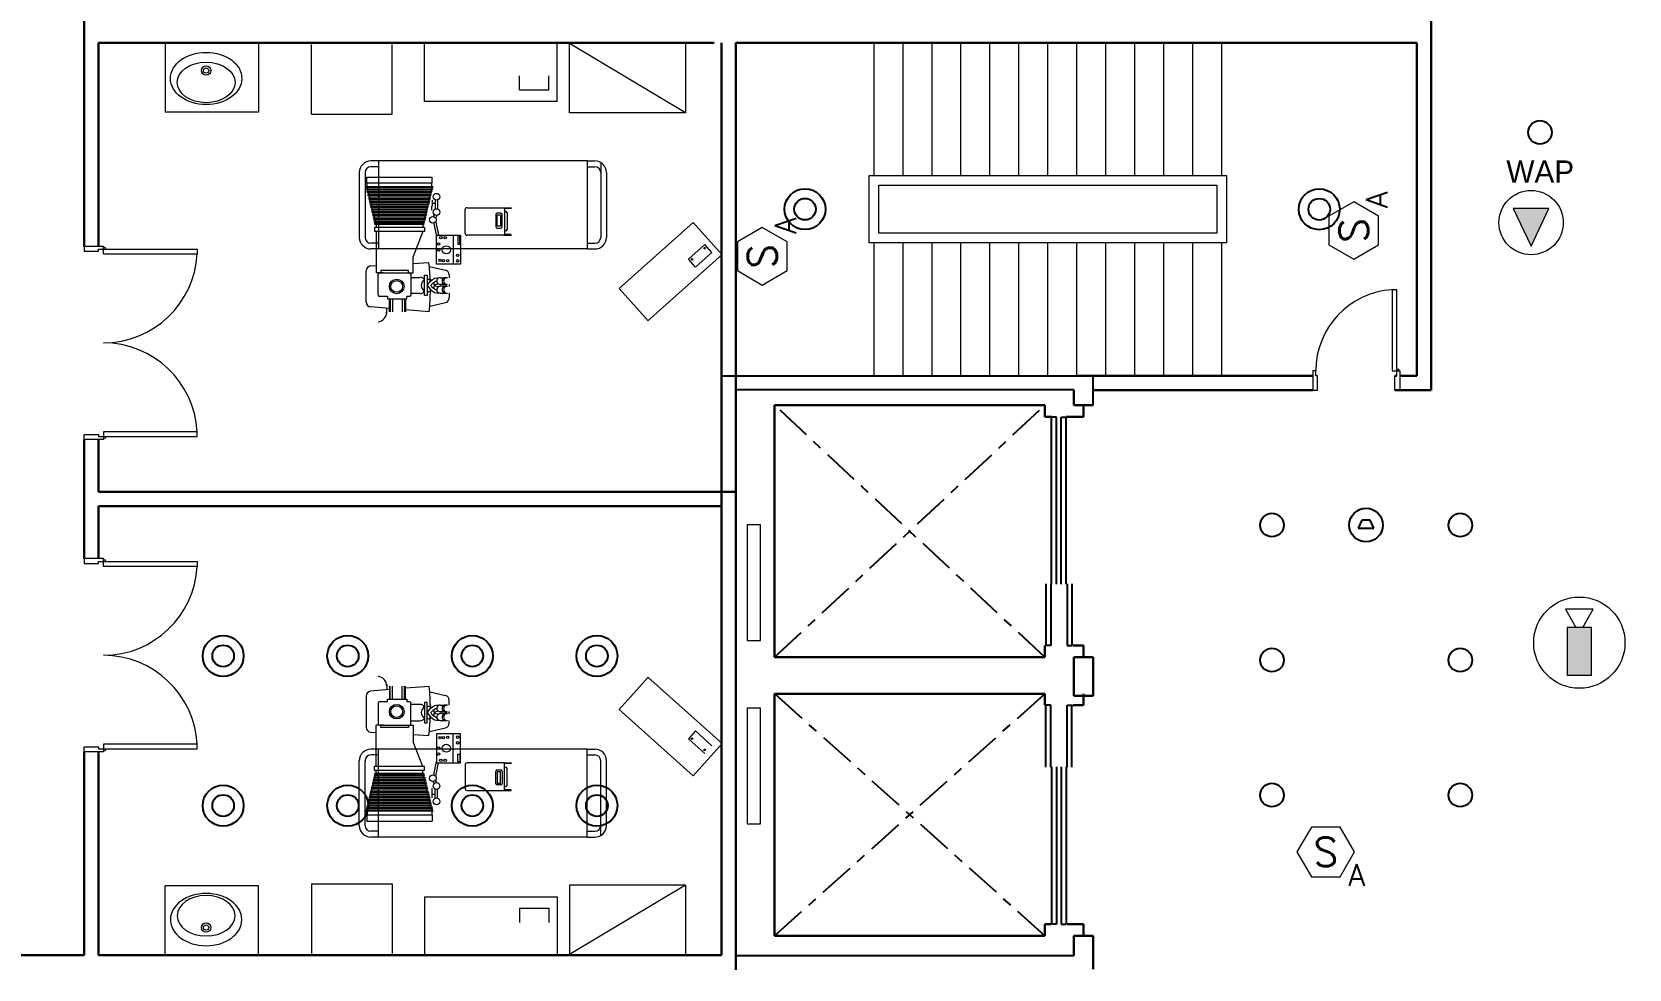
# Model space of a CAD drawing. Extents: x -15 to 31698, y 0 to 29135.
# Drawn here: x 29.38 to 45.92, y 348.53 to 358.24 of the extents above; entities that cross this region are included whole.
import ezdxf
from ezdxf.enums import TextEntityAlignment as Align

# ---------------------------------------------------------------- set-up
doc = ezdxf.new("R2010")
doc.units = 0
doc.header["$LTSCALE"] = 0.15
doc.linetypes.add('CENTERX2', pattern=[4, 2.5, -0.5, 0.5, -0.5])
doc.layers.get('0').update_dxf_attribs({"color": 252})
for name, color, linetype in [('0 ARCH', 252, 'Continuous'), ('0 fire alarm', 252, 'Continuous'), ('0 lum', 252, 'Continuous'), ('0 sockets', 252, 'Continuous'), ('CCTV', 4, 'Continuous'), ('d1', 252, 'Continuous'), ('grocol', 252, 'Continuous'), ('WINDOW', 252, 'Continuous')]:
    doc.layers.add(name, color=color, linetype=linetype)
for name, color, linetype, lineweight in [('DOOR', 252, 'Continuous', 20), ('E-LT-CKT-NM', 7, 'Continuous', 30), ('elev', 252, 'Continuous', 9), ('FURNITURE-1', 252, 'Continuous', 9), ('sofa', 252, 'Continuous', 9), ('T-CCTV', 7, 'Continuous', 0), ('T-FIRE-B', 4, 'Continuous', 0), ('T-STRUCTURED', 7, 'Continuous', 0), ('T-TEXT', 2, 'Continuous', 0), ('wall', 252, 'Continuous', 30)]:
    doc.layers.add(name, color=color, linetype=linetype, lineweight=lineweight)
doc.styles.add('ROMANS', font='ROMANS.shx', dxfattribs={"width": 0.8})
doc.styles.add('SDC-TEXT-ARB', font='sdc-arb.shx')

# ---------------------------------------------------------------- blocks, each defined once
blk = doc.blocks.new('2')
at = {"color": 3}
blk.add_circle((0, 0, 3.4), 0.122, dxfattribs=at)
blk = doc.blocks.new('5')
at = {"color": 3}
for radius in [0.212, 0.112]:
    blk.add_circle((0, 0, 4), radius, dxfattribs=at)
blk = doc.blocks.new('ELLIPSE')
blk.add_circle((0.5, 0.5), 0.5)
blk = doc.blocks.new('ARCH')
at = {"layer": 'd1', "linetype": 'CENTERX2'}
for p, q in [((39.874, 351.762), (37.075, 354.372)), ((37.075, 351.762), (39.874, 354.372)), ((37.075, 348.877), (39.874, 351.384)), ((39.874, 348.877), (37.075, 351.384))]:
    blk.add_line(p, q, dxfattribs=at)
at = {"layer": 'd1', "ltscale": 0.5}
for p, q in [((39.944, 352.52), (39.944, 354.248)), ((39.994, 354.248), (39.944, 354.248)), ((39.994, 352.52), (39.994, 354.248)), ((40.044, 352.52), (40.044, 354.248)), ((40.044, 354.248), (40.094, 354.248)), ((40.094, 352.52), (40.094, 354.248)), ((39.884, 352.522), (39.884, 351.882)), ((39.934, 352.522), (39.934, 351.882)), ((40.104, 352.522), (40.104, 351.882)), ((40.154, 352.522), (40.154, 351.882)), ((39.934, 351.882), (39.884, 351.882)), ((40.104, 351.882), (40.154, 351.882)), ((39.884, 350.624), (39.884, 351.264)), ((39.934, 351.264), (39.884, 351.264)), ((39.934, 350.624), (39.934, 351.264)), ((40.104, 350.624), (40.104, 351.264)), ((40.104, 351.264), (40.154, 351.264)), ((40.154, 350.624), (40.154, 351.264)), ((39.944, 350.626), (39.944, 348.997)), ((39.994, 350.626), (39.994, 348.997)), ((40.044, 350.626), (40.044, 348.997)), ((40.094, 350.626), (40.094, 348.997)), ((39.994, 348.997), (39.944, 348.997)), ((40.044, 348.997), (40.094, 348.997))]:
    blk.add_line(p, q, dxfattribs=at)
at = {"layer": 'DOOR'}
for points in [[(30.125, 355.987), (30.125, 356.017), (29.925, 356.017), (29.925, 355.967), (30.075, 355.967), (30.075, 355.987)], [(30.125, 355.987), (31.095, 355.987), (31.095, 355.937), (30.125, 355.937)], [(43.518, 354.727), (43.518, 355.567), (43.469, 355.567), (43.469, 354.727)], [(42.678, 354.727), (42.648, 354.727), (42.648, 354.527), (42.698, 354.527), (42.698, 354.677), (42.678, 354.677)], [(43.518, 354.727), (43.548, 354.727), (43.548, 354.527), (43.498, 354.527), (43.498, 354.677), (43.518, 354.677)], [(30.125, 354.047), (31.095, 354.047), (31.095, 354.097), (30.125, 354.097)], [(30.125, 354.047), (30.125, 354.017), (29.925, 354.017), (29.925, 354.067), (30.075, 354.067), (30.075, 354.047)], [(30.125, 352.753), (30.125, 352.783), (29.925, 352.783), (29.925, 352.733), (30.075, 352.733), (30.075, 352.753)], [(30.125, 352.753), (31.095, 352.753), (31.095, 352.703), (30.125, 352.703)], [(30.125, 350.813), (30.125, 350.783), (29.925, 350.783), (29.925, 350.833), (30.075, 350.833), (30.075, 350.813)], [(30.125, 350.813), (31.095, 350.813), (31.095, 350.863), (30.125, 350.863)]]:
    blk.add_lwpolyline(points, close=True, dxfattribs=at)
for centre in [(30.135, 355.997), (43.528, 354.737), (30.135, 354.037), (30.135, 352.763), (30.135, 350.803)]:
    blk.add_circle(centre, 0.01, dxfattribs=at)
for centre, radius, start, end in [((30.125, 355.989), 0.971, 270, 357.0492), ((43.523, 354.724), 0.845, 93.6111, 179.7782), ((30.125, 354.047), 0.971, 2.9508, 90), ((30.125, 352.753), 0.971, 270, 357.0492), ((30.125, 350.811), 0.971, 2.9508, 90)]:
    blk.add_arc(centre, radius, start, end, dxfattribs=at)
at = {"layer": 'elev'}
for p, q in [((38.105, 356.752), (38.105, 358.127)), ((38.105, 356.752), (38.105, 358.127)), ((38.405, 356.752), (38.405, 358.127)), ((38.705, 356.752), (38.705, 358.127)), ((39.005, 356.752), (39.005, 358.127)), ((39.305, 356.752), (39.305, 358.127)), ((39.605, 356.752), (39.605, 358.127)), ((39.905, 356.752), (39.905, 358.127)), ((40.205, 356.752), (40.205, 358.127)), ((40.505, 356.752), (40.505, 358.127)), ((40.805, 356.752), (40.805, 358.127)), ((41.105, 356.752), (41.105, 358.127)), ((41.405, 356.752), (41.405, 358.127)), ((41.705, 356.752), (41.705, 358.127)), ((38.055, 356.752), (41.755, 356.752)), ((38.055, 356.052), (38.055, 356.752)), ((41.755, 356.752), (41.755, 356.052)), ((38.155, 356.652), (41.655, 356.652)), ((38.155, 356.152), (38.155, 356.652)), ((41.655, 356.652), (41.655, 356.152)), ((41.655, 356.152), (38.155, 356.152)), ((41.755, 356.052), (38.055, 356.052)), ((38.105, 354.677), (38.105, 356.052)), ((38.105, 354.677), (38.105, 356.052)), ((38.405, 354.677), (38.405, 356.052)), ((38.705, 354.677), (38.705, 356.052)), ((39.005, 354.677), (39.005, 356.052)), ((39.305, 354.677), (39.305, 356.052)), ((39.605, 354.677), (39.605, 356.052)), ((39.905, 354.677), (39.905, 356.052)), ((40.205, 354.677), (40.205, 356.052)), ((40.505, 354.677), (40.505, 356.052)), ((40.805, 354.677), (40.805, 356.052)), ((41.105, 354.677), (41.105, 356.052)), ((41.405, 354.677), (41.405, 356.052)), ((41.705, 354.677), (41.705, 356.052)), ((36.792, 353.133), (36.792, 351.936)), ((36.928, 353.133), (36.792, 353.133)), ((36.928, 351.936), (36.928, 353.133)), ((36.792, 351.936), (36.928, 351.936)), ((36.792, 351.233), (36.792, 350.036)), ((36.928, 351.233), (36.792, 351.233)), ((36.928, 350.036), (36.928, 351.233)), ((36.792, 350.036), (36.928, 350.036))]:
    blk.add_line(p, q, dxfattribs=at)
at = {"layer": 'FURNITURE-1', "ltscale": 0.5}
for p, q in [((30.764, 358.125), (30.764, 357.405)), ((31.731, 358.125), (31.731, 357.405)), ((32.28, 357.386), (32.28, 358.106)), ((33.116, 357.386), (33.116, 358.106)), ((33.45, 357.518), (33.45, 358.118)), ((34.822, 357.518), (34.822, 358.118)), ((36.151, 357.398), (34.951, 358.118)), ((34.951, 357.398), (34.951, 358.118)), ((36.151, 358.125), (36.151, 357.398)), ((34.433, 357.637), (34.433, 357.784)), ((34.738, 357.637), (34.738, 357.784)), ((34.433, 357.637), (34.738, 357.637)), ((31.731, 357.405), (30.764, 357.405)), ((32.28, 357.386), (33.116, 357.386)), ((33.45, 357.52), (34.822, 357.52)), ((36.151, 357.398), (34.951, 357.398)), ((35.135, 356.901), (32.975, 356.901)), ((35.135, 356.901), (32.975, 356.901)), ((35.135, 356.901), (35.135, 355.99)), ((35.135, 356.901), (35.215, 356.901)), ((35.135, 356.841), (35.215, 356.841)), ((35.275, 356.885), (35.275, 356.11)), ((35.335, 356.781), (35.335, 356.11)), ((35.465, 355.579), (36.232, 356.265)), ((36.532, 355.93), (36.232, 356.265)), ((35.135, 355.99), (32.975, 355.99)), ((35.135, 355.99), (32.975, 355.99)), ((35.135, 356.05), (35.215, 356.05)), ((35.135, 355.99), (35.215, 355.99)), ((35.764, 355.245), (36.531, 355.931)), ((36.353, 356.036), (36.183, 355.884)), ((36.256, 355.802), (36.426, 355.955)), ((36.426, 355.955), (36.353, 356.036)), ((36.256, 355.802), (36.183, 355.884)), ((35.765, 355.244), (35.465, 355.579)), ((35.765, 351.556), (35.465, 351.221)), ((35.764, 351.555), (36.531, 350.869)), ((35.465, 351.221), (36.232, 350.535)), ((36.256, 350.998), (36.183, 350.916)), ((36.256, 350.998), (36.426, 350.845)), ((35.135, 350.81), (32.975, 350.81)), ((35.135, 350.81), (32.975, 350.81)), ((35.135, 349.899), (35.135, 350.81)), ((35.135, 350.81), (35.215, 350.81)), ((36.353, 350.764), (36.183, 350.916)), ((36.532, 350.87), (36.232, 350.535)), ((35.135, 350.75), (35.215, 350.75)), ((35.275, 349.915), (35.275, 350.69)), ((35.335, 350.019), (35.335, 350.69)), ((35.135, 349.959), (35.215, 349.959)), ((35.135, 349.899), (32.975, 349.899)), ((35.135, 349.899), (32.975, 349.899)), ((35.135, 349.899), (35.215, 349.899)), ((31.731, 349.395), (30.764, 349.395)), ((30.764, 348.675), (30.764, 349.395)), ((31.731, 348.675), (31.731, 349.395)), ((32.28, 349.414), (32.28, 348.694)), ((32.28, 349.414), (33.116, 349.414)), ((33.116, 349.414), (33.116, 348.694)), ((33.45, 349.282), (33.45, 348.682)), ((34.822, 349.282), (34.822, 348.682)), ((36.151, 349.402), (34.951, 348.682)), ((36.151, 349.402), (34.951, 349.402)), ((34.951, 349.402), (34.951, 348.682)), ((36.151, 349.402), (36.151, 348.682)), ((33.45, 349.28), (34.822, 349.28)), ((34.433, 349.163), (34.433, 349.016)), ((34.433, 349.163), (34.738, 349.163)), ((34.738, 349.163), (34.738, 349.016))]:
    blk.add_line(p, q, dxfattribs=at)
for centre in [(36.351, 355.998), (36.22, 355.881), (36.22, 350.919), (36.351, 350.802)]:
    blk.add_circle(centre, 0.00846, dxfattribs=at)
for centre, radius, start, end in [((35.215, 356.781), 0.12, 0, 90), ((35.215, 356.781), 0.06, 0, 90), ((35.215, 356.11), 0.12, 270, 0), ((35.215, 356.11), 0.06, 270, 0), ((35.215, 350.69), 0.12, 0, 90), ((35.215, 350.69), 0.06, 0, 90), ((35.215, 350.019), 0.06, 270, 0), ((35.215, 350.019), 0.12, 270, 0)]:
    blk.add_arc(centre, radius, start, end, dxfattribs=at)
at = {"layer": 'grocol', "ltscale": 0.5}
for p, q in [((40.374, 354.673), (36.53, 354.673)), ((40.374, 354.532), (40.374, 354.673)), ((40.174, 354.532), (36.675, 354.532)), ((36.675, 348.673), (40.174, 348.673)), ((40.374, 348.532), (40.374, 348.673)), ((40.374, 348.673), (40.374, 348.532))]:
    blk.add_line(p, q, dxfattribs=at)
at = {"layer": 'sofa'}
for p, q in [((32.975, 356.901), (32.895, 356.901)), ((32.975, 356.901), (32.895, 356.901)), ((32.975, 356.901), (32.975, 355.99)), ((32.975, 356.901), (32.975, 355.99)), ((32.775, 356.781), (32.775, 356.11)), ((32.775, 356.781), (32.775, 356.11)), ((32.835, 356.781), (32.835, 356.11)), ((32.835, 356.781), (32.835, 356.11)), ((32.852, 356.673), (32.852, 356.735)), ((32.852, 356.673), (32.852, 356.735)), ((32.852, 356.735), (33.529, 356.735)), ((32.852, 356.735), (33.529, 356.735)), ((32.975, 356.841), (32.895, 356.841)), ((32.975, 356.841), (32.895, 356.841)), ((33.529, 356.673), (33.529, 356.735)), ((33.529, 356.673), (33.529, 356.735)), ((33.541, 356.634), (32.84, 356.634)), ((33.541, 356.634), (32.84, 356.634)), ((33.538, 356.622), (32.842, 356.622)), ((33.538, 356.622), (32.842, 356.622)), ((33.535, 356.606), (32.846, 356.606)), ((33.535, 356.606), (32.846, 356.606)), ((33.531, 356.59), (32.85, 356.59)), ((33.531, 356.59), (32.85, 356.59)), ((33.529, 356.673), (32.852, 356.673)), ((33.529, 356.673), (32.852, 356.673)), ((33.527, 356.574), (32.854, 356.574)), ((33.527, 356.574), (32.854, 356.574)), ((32.855, 356.634), (32.855, 356.673)), ((32.855, 356.634), (32.855, 356.673)), ((32.855, 356.634), (32.947, 356.248)), ((32.855, 356.634), (32.947, 356.248)), ((33.523, 356.558), (32.858, 356.558)), ((33.523, 356.558), (32.858, 356.558)), ((33.526, 356.634), (33.434, 356.248)), ((33.526, 356.634), (33.434, 356.248)), ((33.526, 356.634), (33.526, 356.673)), ((33.519, 356.542), (32.861, 356.542)), ((33.519, 356.542), (32.861, 356.542)), ((33.516, 356.526), (32.865, 356.526)), ((33.516, 356.526), (32.865, 356.526)), ((33.512, 356.51), (32.869, 356.51)), ((33.512, 356.51), (32.869, 356.51)), ((33.508, 356.495), (32.873, 356.495)), ((33.508, 356.495), (32.873, 356.495)), ((33.504, 356.479), (32.877, 356.479)), ((33.504, 356.479), (32.877, 356.479)), ((33.5, 356.463), (32.88, 356.463)), ((33.5, 356.463), (32.88, 356.463)), ((33.497, 356.447), (32.884, 356.447)), ((33.497, 356.447), (32.884, 356.447)), ((33.493, 356.431), (32.888, 356.431)), ((33.493, 356.431), (32.888, 356.431)), ((33.489, 356.415), (32.892, 356.415)), ((33.489, 356.415), (32.892, 356.415)), ((33.485, 356.399), (32.896, 356.399)), ((33.485, 356.399), (32.896, 356.399)), ((33.526, 356.393), (33.526, 356.432)), ((33.526, 356.393), (33.526, 356.432)), ((33.529, 356.494), (33.529, 356.432)), ((33.529, 356.494), (33.529, 356.432)), ((33.562, 356.46), (33.529, 356.46)), ((33.562, 356.46), (33.529, 356.46)), ((33.562, 356.496), (33.562, 356.407)), ((33.562, 356.496), (33.562, 356.407)), ((33.585, 356.496), (33.585, 356.407)), ((33.585, 356.496), (33.585, 356.407)), ((33.87, 356.153), (33.87, 356.397)), ((33.87, 356.153), (33.87, 356.397)), ((33.89, 356.417), (34.278, 356.417)), ((33.89, 356.417), (34.278, 356.417)), ((34.268, 356.417), (34.347, 356.417)), ((34.268, 356.417), (34.347, 356.417)), ((34.278, 356.417), (34.278, 356.14)), ((34.278, 356.417), (34.278, 356.14)), ((34.347, 356.41), (34.278, 356.41)), ((34.347, 356.41), (34.278, 356.41)), ((34.347, 356.417), (34.347, 356.41)), ((34.347, 356.417), (34.347, 356.41)), ((33.481, 356.383), (32.899, 356.383)), ((33.481, 356.383), (32.899, 356.383)), ((33.478, 356.367), (32.903, 356.367)), ((33.478, 356.367), (32.903, 356.367)), ((33.474, 356.351), (32.907, 356.351)), ((33.474, 356.351), (32.907, 356.351)), ((33.47, 356.335), (32.911, 356.335)), ((33.47, 356.335), (32.911, 356.335)), ((33.466, 356.319), (32.915, 356.319)), ((33.466, 356.319), (32.915, 356.319)), ((33.462, 356.303), (32.918, 356.303)), ((33.462, 356.303), (32.918, 356.303)), ((33.459, 356.287), (32.922, 356.287)), ((33.459, 356.287), (32.922, 356.287)), ((33.455, 356.271), (32.926, 356.271)), ((33.455, 356.271), (32.926, 356.271)), ((33.451, 356.256), (32.93, 356.256)), ((33.451, 356.256), (32.93, 356.256)), ((33.448, 356.244), (32.932, 356.244)), ((32.948, 356.244), (32.948, 356.212)), ((33.433, 356.244), (33.433, 356.212)), ((33.549, 356.348), (33.538, 356.324)), ((33.546, 356.255), (33.575, 356.119)), ((33.566, 356.269), (33.594, 356.133)), ((33.566, 356.269), (33.594, 356.133)), ((33.576, 356.337), (33.567, 356.317)), ((34.187, 356.346), (34.187, 356.221)), ((34.187, 356.346), (34.187, 356.221)), ((34.239, 356.361), (34.202, 356.361)), ((34.239, 356.361), (34.202, 356.361)), ((34.204, 356.343), (34.236, 356.343)), ((34.204, 356.225), (34.204, 356.343)), ((34.204, 356.343), (34.236, 356.343)), ((34.204, 356.225), (34.204, 356.343)), ((34.236, 356.343), (34.236, 356.225)), ((34.236, 356.343), (34.236, 356.225)), ((34.254, 356.221), (34.254, 356.346)), ((34.254, 356.221), (34.254, 356.346)), ((34.278, 356.378), (34.29, 356.378)), ((34.278, 356.378), (34.29, 356.378)), ((34.305, 356.363), (34.305, 356.192)), ((34.305, 356.363), (34.305, 356.192)), ((32.932, 356.212), (32.932, 356.171)), ((33.449, 356.212), (32.932, 356.212)), ((33.449, 356.171), (32.932, 356.171)), ((32.948, 356.171), (32.948, 355.741)), ((33.433, 356.171), (33.333, 355.913)), ((33.449, 356.212), (33.449, 356.171)), ((33.575, 355.832), (33.575, 356.133)), ((33.575, 356.133), (33.823, 356.133)), ((33.575, 356.133), (33.823, 356.133)), ((33.748, 356.133), (33.748, 355.832)), ((33.748, 356.133), (33.748, 355.832)), ((33.816, 356.123), (33.794, 356.123)), ((33.794, 356.123), (33.794, 356.041)), ((33.816, 356.123), (33.794, 356.123)), ((33.794, 356.123), (33.794, 356.041)), ((33.816, 356.041), (33.816, 356.123)), ((33.816, 356.041), (33.816, 356.123)), ((33.823, 356.133), (33.823, 355.832)), ((33.823, 356.133), (33.823, 355.832)), ((34.278, 356.132), (33.89, 356.132)), ((34.278, 356.132), (33.89, 356.132)), ((34.202, 356.206), (34.239, 356.206)), ((34.202, 356.206), (34.239, 356.206)), ((34.236, 356.225), (34.204, 356.225)), ((34.236, 356.225), (34.204, 356.225)), ((34.268, 356.132), (34.347, 356.132)), ((34.268, 356.132), (34.347, 356.132)), ((34.29, 356.177), (34.278, 356.177)), ((34.29, 356.177), (34.278, 356.177)), ((34.347, 356.14), (34.278, 356.14)), ((34.347, 356.14), (34.278, 356.14)), ((34.278, 356.132), (34.278, 356.132)), ((34.278, 356.132), (34.278, 356.132)), ((34.347, 356.132), (34.347, 356.14)), ((34.347, 356.132), (34.347, 356.14)), ((32.975, 356.05), (32.895, 356.05)), ((32.975, 355.99), (32.895, 355.99)), ((33.333, 355.741), (33.333, 355.913)), ((33.794, 356.041), (33.816, 356.041)), ((33.794, 356.041), (33.816, 356.041)), ((32.846, 355.44), (32.846, 355.764)), ((32.893, 355.814), (32.948, 355.817)), ((33.021, 355.741), (32.948, 355.741)), ((32.985, 355.741), (33.295, 355.741)), ((33.285, 355.766), (32.999, 355.766)), ((32.999, 355.766), (32.999, 355.741)), ((33.26, 355.741), (33.333, 355.741)), ((33.285, 355.741), (33.285, 355.766)), ((33.333, 355.839), (33.496, 355.848)), ((33.5, 355.808), (33.667, 355.77)), ((33.5, 355.808), (33.667, 355.77)), ((33.823, 355.832), (33.575, 355.832)), ((33.823, 355.832), (33.575, 355.832)), ((32.97, 355.514), (32.97, 355.726)), ((33.31, 355.726), (33.31, 355.514)), ((33.31, 355.696), (33.404, 355.696)), ((33.451, 355.717), (33.476, 355.717)), ((33.451, 355.508), (33.451, 355.717)), ((33.476, 355.717), (33.476, 355.508)), ((33.612, 355.692), (33.677, 355.692)), ((33.612, 355.692), (33.677, 355.692)), ((33.682, 355.622), (33.612, 355.622)), ((33.682, 355.622), (33.612, 355.622)), ((33.682, 355.604), (33.612, 355.604)), ((33.682, 355.604), (33.612, 355.604)), ((33.706, 355.721), (33.706, 355.692)), ((33.706, 355.721), (33.706, 355.692)), ((33.706, 355.623), (33.706, 355.601)), ((33.706, 355.623), (33.706, 355.601)), ((33.066, 355.499), (32.985, 355.499)), ((33.066, 355.499), (33.066, 355.473)), ((33.066, 355.473), (33.268, 355.473)), ((33.086, 355.339), (33.086, 355.473)), ((33.094, 355.473), (33.094, 355.339)), ((33.119, 355.473), (33.119, 355.339)), ((33.218, 355.473), (33.218, 355.339)), ((33.243, 355.473), (33.243, 355.339)), ((33.252, 355.473), (33.252, 355.339)), ((33.295, 355.499), (33.268, 355.499)), ((33.268, 355.473), (33.268, 355.499)), ((33.404, 355.527), (33.31, 355.527)), ((33.476, 355.508), (33.451, 355.508)), ((33.504, 355.397), (33.667, 355.434)), ((33.504, 355.397), (33.667, 355.434)), ((33.612, 355.533), (33.677, 355.533)), ((33.612, 355.533), (33.677, 355.533)), ((33.706, 355.535), (33.706, 355.483)), ((33.706, 355.535), (33.706, 355.483)), ((33.086, 355.374), (32.892, 355.39)), ((33.059, 355.321), (33.059, 355.376)), ((33.499, 355.34), (33.252, 355.36)), ((33.059, 351.479), (33.059, 351.424)), ((33.086, 351.461), (33.086, 351.327)), ((33.094, 351.327), (33.094, 351.461)), ((33.119, 351.327), (33.119, 351.461)), ((33.218, 351.327), (33.218, 351.461)), ((33.243, 351.327), (33.243, 351.461)), ((33.252, 351.327), (33.252, 351.461)), ((33.499, 351.46), (33.252, 351.44)), ((32.846, 351.36), (32.846, 351.036)), ((33.086, 351.426), (32.892, 351.41)), ((32.97, 351.286), (32.97, 351.074)), ((33.066, 351.301), (32.985, 351.301)), ((33.066, 351.301), (33.066, 351.327)), ((33.066, 351.327), (33.268, 351.327)), ((33.268, 351.327), (33.268, 351.301)), ((33.295, 351.301), (33.268, 351.301)), ((33.31, 351.074), (33.31, 351.286)), ((33.404, 351.273), (33.31, 351.273)), ((33.476, 351.292), (33.451, 351.292)), ((33.451, 351.292), (33.451, 351.083)), ((33.476, 351.083), (33.476, 351.292)), ((33.504, 351.403), (33.667, 351.366)), ((33.504, 351.403), (33.667, 351.366)), ((33.612, 351.267), (33.677, 351.267)), ((33.612, 351.267), (33.677, 351.267)), ((33.706, 351.265), (33.706, 351.317)), ((33.706, 351.265), (33.706, 351.317)), ((33.31, 351.104), (33.404, 351.104)), ((33.682, 351.196), (33.612, 351.196)), ((33.682, 351.196), (33.612, 351.196)), ((33.682, 351.178), (33.612, 351.178)), ((33.682, 351.178), (33.612, 351.178)), ((33.612, 351.108), (33.677, 351.108)), ((33.612, 351.108), (33.677, 351.108)), ((33.706, 351.177), (33.706, 351.199)), ((33.706, 351.177), (33.706, 351.199)), ((33.706, 351.079), (33.706, 351.108)), ((33.706, 351.079), (33.706, 351.108)), ((32.893, 350.986), (32.948, 350.983)), ((32.948, 350.629), (32.948, 351.059)), ((33.021, 351.059), (32.948, 351.059)), ((32.985, 351.059), (33.295, 351.059)), ((32.999, 351.034), (32.999, 351.059)), ((33.285, 351.034), (32.999, 351.034)), ((33.26, 351.059), (33.333, 351.059)), ((33.285, 351.059), (33.285, 351.034)), ((33.333, 351.059), (33.333, 350.887)), ((33.333, 350.961), (33.496, 350.952)), ((33.451, 351.083), (33.476, 351.083)), ((33.5, 350.992), (33.667, 351.03)), ((33.5, 350.992), (33.667, 351.03)), ((33.823, 350.968), (33.575, 350.968)), ((33.823, 350.968), (33.575, 350.968)), ((33.575, 350.968), (33.575, 350.667)), ((33.748, 350.667), (33.748, 350.968)), ((33.748, 350.667), (33.748, 350.968)), ((33.823, 350.667), (33.823, 350.968)), ((33.823, 350.667), (33.823, 350.968)), ((32.975, 350.81), (32.895, 350.81)), ((32.975, 349.899), (32.975, 350.81)), ((32.975, 349.899), (32.975, 350.81)), ((33.433, 350.629), (33.333, 350.887)), ((32.775, 350.019), (32.775, 350.69)), ((32.775, 350.019), (32.775, 350.69)), ((32.835, 350.019), (32.835, 350.69)), ((32.835, 350.019), (32.835, 350.69)), ((32.975, 350.75), (32.895, 350.75)), ((33.449, 350.629), (32.932, 350.629)), ((32.932, 350.588), (32.932, 350.629)), ((33.449, 350.588), (33.449, 350.629)), ((33.546, 350.545), (33.575, 350.681)), ((33.566, 350.531), (33.594, 350.667)), ((33.566, 350.531), (33.594, 350.667)), ((33.575, 350.667), (33.823, 350.667)), ((33.575, 350.667), (33.823, 350.667)), ((33.794, 350.677), (33.794, 350.759)), ((33.794, 350.759), (33.816, 350.759)), ((33.794, 350.677), (33.794, 350.759)), ((33.794, 350.759), (33.816, 350.759)), ((33.816, 350.677), (33.794, 350.677)), ((33.816, 350.677), (33.794, 350.677)), ((33.816, 350.759), (33.816, 350.677)), ((33.816, 350.759), (33.816, 350.677)), ((33.87, 350.647), (33.87, 350.403)), ((33.87, 350.647), (33.87, 350.403)), ((34.278, 350.668), (33.89, 350.668)), ((34.278, 350.668), (33.89, 350.668)), ((34.268, 350.668), (34.347, 350.668)), ((34.268, 350.668), (34.347, 350.668)), ((34.278, 350.668), (34.278, 350.668)), ((34.278, 350.668), (34.278, 350.668)), ((34.278, 350.383), (34.278, 350.66)), ((34.278, 350.383), (34.278, 350.66)), ((34.347, 350.66), (34.278, 350.66)), ((34.347, 350.66), (34.278, 350.66)), ((34.29, 350.623), (34.278, 350.623)), ((34.29, 350.623), (34.278, 350.623)), ((34.305, 350.437), (34.305, 350.608)), ((34.305, 350.437), (34.305, 350.608)), ((34.347, 350.668), (34.347, 350.66)), ((34.347, 350.668), (34.347, 350.66)), ((32.855, 350.166), (32.947, 350.552)), ((32.855, 350.166), (32.947, 350.552)), ((33.474, 350.449), (32.907, 350.449)), ((33.474, 350.449), (32.907, 350.449)), ((33.47, 350.465), (32.911, 350.465)), ((33.47, 350.465), (32.911, 350.465)), ((33.466, 350.481), (32.915, 350.481)), ((33.466, 350.481), (32.915, 350.481)), ((33.462, 350.497), (32.918, 350.497)), ((33.462, 350.497), (32.918, 350.497)), ((33.459, 350.513), (32.922, 350.513)), ((33.459, 350.513), (32.922, 350.513)), ((33.455, 350.529), (32.926, 350.529)), ((33.455, 350.529), (32.926, 350.529)), ((33.451, 350.544), (32.93, 350.544)), ((33.451, 350.544), (32.93, 350.544)), ((33.449, 350.588), (32.932, 350.588)), ((33.448, 350.556), (32.932, 350.556)), ((32.948, 350.556), (32.948, 350.588)), ((33.433, 350.556), (33.433, 350.588)), ((33.526, 350.166), (33.434, 350.552)), ((33.526, 350.166), (33.434, 350.552)), ((33.549, 350.452), (33.538, 350.476)), ((33.576, 350.463), (33.567, 350.483)), ((34.187, 350.454), (34.187, 350.579)), ((34.187, 350.454), (34.187, 350.579)), ((34.202, 350.594), (34.239, 350.594)), ((34.202, 350.594), (34.239, 350.594)), ((34.239, 350.439), (34.202, 350.439)), ((34.239, 350.439), (34.202, 350.439)), ((34.236, 350.575), (34.204, 350.575)), ((34.204, 350.575), (34.204, 350.457)), ((34.236, 350.575), (34.204, 350.575)), ((34.204, 350.575), (34.204, 350.457)), ((34.204, 350.457), (34.236, 350.457)), ((34.204, 350.457), (34.236, 350.457)), ((34.236, 350.457), (34.236, 350.575)), ((34.236, 350.457), (34.236, 350.575)), ((34.254, 350.579), (34.254, 350.454)), ((34.254, 350.579), (34.254, 350.454)), ((33.516, 350.274), (32.865, 350.274)), ((33.516, 350.274), (32.865, 350.274)), ((33.512, 350.29), (32.869, 350.29)), ((33.512, 350.29), (32.869, 350.29)), ((33.508, 350.305), (32.873, 350.305)), ((33.508, 350.305), (32.873, 350.305)), ((33.504, 350.321), (32.877, 350.321)), ((33.504, 350.321), (32.877, 350.321)), ((33.5, 350.337), (32.88, 350.337)), ((33.5, 350.337), (32.88, 350.337)), ((33.497, 350.353), (32.884, 350.353)), ((33.497, 350.353), (32.884, 350.353)), ((33.493, 350.369), (32.888, 350.369)), ((33.493, 350.369), (32.888, 350.369)), ((33.489, 350.385), (32.892, 350.385)), ((33.489, 350.385), (32.892, 350.385)), ((33.485, 350.401), (32.896, 350.401)), ((33.485, 350.401), (32.896, 350.401)), ((33.481, 350.417), (32.899, 350.417)), ((33.481, 350.417), (32.899, 350.417)), ((33.478, 350.433), (32.903, 350.433)), ((33.478, 350.433), (32.903, 350.433)), ((33.526, 350.407), (33.526, 350.368)), ((33.526, 350.407), (33.526, 350.368)), ((33.529, 350.306), (33.529, 350.368)), ((33.529, 350.306), (33.529, 350.368)), ((33.562, 350.34), (33.529, 350.34)), ((33.562, 350.34), (33.529, 350.34)), ((33.562, 350.304), (33.562, 350.393)), ((33.562, 350.304), (33.562, 350.393)), ((33.585, 350.304), (33.585, 350.393)), ((33.585, 350.304), (33.585, 350.393)), ((33.89, 350.383), (34.278, 350.383)), ((33.89, 350.383), (34.278, 350.383)), ((34.268, 350.383), (34.347, 350.383)), ((34.268, 350.383), (34.347, 350.383)), ((34.278, 350.422), (34.29, 350.422)), ((34.278, 350.422), (34.29, 350.422)), ((34.347, 350.39), (34.278, 350.39)), ((34.347, 350.39), (34.278, 350.39)), ((34.347, 350.383), (34.347, 350.39)), ((34.347, 350.383), (34.347, 350.39)), ((33.541, 350.166), (32.84, 350.166)), ((33.541, 350.166), (32.84, 350.166)), ((33.538, 350.178), (32.842, 350.178)), ((33.538, 350.178), (32.842, 350.178)), ((33.535, 350.194), (32.846, 350.194)), ((33.535, 350.194), (32.846, 350.194)), ((33.531, 350.21), (32.85, 350.21)), ((33.531, 350.21), (32.85, 350.21)), ((32.852, 350.127), (32.852, 350.065)), ((33.529, 350.127), (32.852, 350.127)), ((32.852, 350.127), (32.852, 350.065)), ((33.529, 350.127), (32.852, 350.127)), ((33.527, 350.226), (32.854, 350.226)), ((33.527, 350.226), (32.854, 350.226)), ((32.855, 350.166), (32.855, 350.127)), ((32.855, 350.166), (32.855, 350.127)), ((33.523, 350.242), (32.858, 350.242)), ((33.523, 350.242), (32.858, 350.242)), ((33.519, 350.258), (32.861, 350.258)), ((33.519, 350.258), (32.861, 350.258)), ((33.526, 350.166), (33.526, 350.127)), ((33.526, 350.166), (33.526, 350.127)), ((33.529, 350.127), (33.529, 350.065)), ((32.852, 350.065), (33.529, 350.065)), ((32.852, 350.065), (33.529, 350.065)), ((32.975, 349.959), (32.895, 349.959)), ((32.975, 349.959), (32.895, 349.959)), ((32.975, 349.899), (32.895, 349.899)), ((32.975, 349.899), (32.895, 349.899))]:
    blk.add_line(p, q, dxfattribs=at)
for centre, radius in [((31.188, 357.838), 0.048), ((31.188, 357.838), 0.027), ((33.574, 356.531), 0.0349), ((33.574, 356.531), 0.0349), ((33.574, 356.372), 0.0349), ((33.574, 356.372), 0.0349), ((33.537, 356.291), 0.0349), ((33.619, 356.107), 0.0125), ((33.619, 356.107), 0.0125), ((33.664, 356.107), 0.0125), ((33.664, 356.107), 0.0125), ((33.595, 356.04), 0.0125), ((33.595, 356.04), 0.0125), ((33.597, 355.98), 0.0125), ((33.597, 355.98), 0.0125), ((33.676, 355.981), 0.0418), ((33.676, 355.981), 0.0418), ((33.793, 355.924), 0.0134), ((33.793, 355.924), 0.0134), ((33.611, 355.871), 0.0125), ((33.611, 355.871), 0.0125), ((33.646, 355.87), 0.0125), ((33.646, 355.87), 0.0125), ((33.691, 355.869), 0.0125), ((33.691, 355.869), 0.0125), ((33.793, 355.866), 0.0134), ((33.793, 355.866), 0.0134), ((33.162, 355.602), 0.0758), ((33.162, 355.602), 0.0607), ((33.162, 351.198), 0.0758), ((33.162, 351.198), 0.0607), ((33.611, 350.929), 0.0125), ((33.611, 350.929), 0.0125), ((33.646, 350.93), 0.0125), ((33.646, 350.93), 0.0125), ((33.691, 350.931), 0.0125), ((33.691, 350.931), 0.0125), ((33.793, 350.934), 0.0134), ((33.793, 350.934), 0.0134), ((33.595, 350.76), 0.0125), ((33.595, 350.76), 0.0125), ((33.597, 350.82), 0.0125), ((33.597, 350.82), 0.0125), ((33.676, 350.819), 0.0418), ((33.676, 350.819), 0.0418), ((33.793, 350.876), 0.0134), ((33.793, 350.876), 0.0134), ((33.619, 350.693), 0.0125), ((33.619, 350.693), 0.0125), ((33.664, 350.693), 0.0125), ((33.664, 350.693), 0.0125), ((33.537, 350.509), 0.0349), ((33.574, 350.428), 0.0349), ((33.574, 350.428), 0.0349), ((33.574, 350.269), 0.0349), ((33.574, 350.269), 0.0349), ((31.188, 348.962), 0.048), ((31.188, 348.962), 0.027)]:
    blk.add_circle(centre, radius, dxfattribs=at)
for centre, radius, start, end in [((32.895, 356.781), 0.12, 90, 180), ((32.895, 356.781), 0.12, 90, 180), ((32.895, 356.781), 0.06, 90, 180), ((32.895, 356.781), 0.06, 90, 180), ((33.89, 356.397), 0.0201, 90, 180), ((33.89, 356.397), 0.0201, 90, 180), ((34.202, 356.346), 0.0151, 90, 180), ((34.202, 356.346), 0.0151, 90, 180), ((34.239, 356.346), 0.0151, 0, 90), ((34.239, 356.346), 0.0151, 0, 90), ((34.29, 356.363), 0.0151, 360, 90), ((34.29, 356.363), 0.0151, 360, 90), ((32.895, 356.11), 0.12, 180, 270), ((32.895, 356.11), 0.06, 180, 270), ((33.89, 356.153), 0.0201, 180, 270), ((33.89, 356.153), 0.0201, 180, 270), ((34.202, 356.221), 0.0151, 180, 270), ((34.202, 356.221), 0.0151, 180, 270), ((34.239, 356.221), 0.0151, 270, 360), ((34.239, 356.221), 0.0151, 270, 360), ((34.29, 356.192), 0.0151, 270, 0), ((34.29, 356.192), 0.0151, 270, 0), ((32.896, 355.764), 0.0502, 93.1667, 180), ((32.985, 355.726), 0.0151, 90, 180), ((33.295, 355.726), 0.0151, 360, 90), ((31.203, 355.58), 2.308, 1.8706, 6.6601), ((33.656, 355.721), 0.0502, 0, 77.1147), ((33.656, 355.721), 0.0502, 0, 77.1147), ((33.404, 355.646), 0.0502, 24.384, 90), ((33.477, 355.612), 0.0613, 115.3697, 244.6303), ((33.489, 355.612), 0.0628, 59.6987, 102.6956), ((31.203, 355.58), 2.308, 354.0238, 359.7267), ((33.489, 355.612), 0.0628, 331.3435, 30.3854), ((33.612, 355.658), 0.0348, 89.7532, 270.2468), ((33.612, 355.658), 0.0348, 89.7532, 270.2468), ((33.612, 355.568), 0.0348, 89.7532, 270.2468), ((33.612, 355.568), 0.0348, 89.7532, 270.2468), ((33.667, 355.658), 0.0348, 79.7064, 280.2936), ((33.667, 355.658), 0.0348, 79.7064, 280.2936), ((33.667, 355.568), 0.0348, 79.7064, 280.2936), ((33.667, 355.568), 0.0348, 79.7064, 280.2936), ((33.682, 355.658), 0.0348, 79.7064, 280.2936), ((33.682, 355.658), 0.0348, 79.7064, 280.2936), ((33.682, 355.568), 0.0348, 79.7064, 280.2936), ((33.682, 355.568), 0.0348, 79.7064, 280.2936), ((32.896, 355.44), 0.0502, 180, 265.256), ((32.985, 355.514), 0.0151, 180, 270), ((33.295, 355.514), 0.0151, 270, 0), ((33.404, 355.577), 0.0502, 270, 336.3245), ((33.489, 355.612), 0.0628, 257.3044, 302.0748), ((33.656, 355.483), 0.0502, 282.8853, 0), ((33.656, 355.483), 0.0502, 282.8853, 0), ((32.958, 355.335), 0.1, 277.1202, 360), ((32.958, 351.465), 0.1, 0, 82.8798), ((31.203, 351.22), 2.308, 0.2733, 5.9762), ((32.896, 351.36), 0.0502, 94.744, 180), ((32.985, 351.286), 0.0151, 90, 180), ((33.295, 351.286), 0.0151, 360, 90), ((33.404, 351.223), 0.0502, 23.6755, 90), ((33.612, 351.232), 0.0348, 89.7532, 270.2468), ((33.612, 351.232), 0.0348, 89.7532, 270.2468), ((33.667, 351.232), 0.0348, 79.7064, 280.2936), ((33.667, 351.232), 0.0348, 79.7064, 280.2936), ((33.682, 351.232), 0.0348, 79.7064, 280.2936), ((33.682, 351.232), 0.0348, 79.7064, 280.2936), ((33.656, 351.317), 0.0502, 0, 77.1147), ((33.656, 351.317), 0.0502, 0, 77.1147), ((33.404, 351.154), 0.0502, 270, 335.616), ((33.477, 351.188), 0.0613, 115.3697, 244.6303), ((33.489, 351.188), 0.0628, 57.9252, 102.6956), ((33.489, 351.188), 0.0628, 257.3044, 300.3013), ((31.203, 351.22), 2.308, 353.3399, 358.1294), ((33.489, 351.188), 0.0628, 329.6146, 28.6565), ((33.612, 351.142), 0.0348, 89.7532, 270.2468), ((33.612, 351.142), 0.0348, 89.7532, 270.2468), ((33.667, 351.142), 0.0348, 79.7064, 280.2936), ((33.667, 351.142), 0.0348, 79.7064, 280.2936), ((33.682, 351.142), 0.0348, 79.7064, 280.2936), ((33.682, 351.142), 0.0348, 79.7064, 280.2936), ((32.896, 351.036), 0.0502, 180, 266.8333), ((32.985, 351.074), 0.0151, 180, 270), ((33.295, 351.074), 0.0151, 270, 0), ((33.656, 351.079), 0.0502, 282.8853, 0), ((33.656, 351.079), 0.0502, 282.8853, 0), ((32.895, 350.69), 0.12, 90, 180), ((32.895, 350.69), 0.06, 90, 180), ((33.89, 350.647), 0.0201, 90, 180), ((33.89, 350.647), 0.0201, 90, 180), ((34.29, 350.608), 0.0151, 360, 90), ((34.29, 350.608), 0.0151, 360, 90), ((34.202, 350.579), 0.0151, 90, 180), ((34.202, 350.579), 0.0151, 90, 180), ((34.202, 350.454), 0.0151, 180, 270), ((34.202, 350.454), 0.0151, 180, 270), ((34.239, 350.579), 0.0151, 0, 90), ((34.239, 350.579), 0.0151, 0, 90), ((34.239, 350.454), 0.0151, 270, 360), ((34.239, 350.454), 0.0151, 270, 360), ((33.89, 350.403), 0.0201, 180, 270), ((33.89, 350.403), 0.0201, 180, 270), ((34.29, 350.437), 0.0151, 270, 0), ((34.29, 350.437), 0.0151, 270, 0), ((32.895, 350.019), 0.12, 180, 270), ((32.895, 350.019), 0.12, 180, 270), ((32.895, 350.019), 0.06, 180, 270), ((32.895, 350.019), 0.06, 180, 270)]:
    blk.add_arc(centre, radius, start, end, dxfattribs=at)
for points, knots in [([(33.48, 355.613), (33.48, 355.619), (33.512, 355.662), (33.55, 355.695), (33.592, 355.691), (33.599, 355.69)], [0.0199837, 0.0199837, 0.0199837, 0.0199837, 0.0586044, 0.2738561, 0.3130564, 0.3130564, 0.3130564, 0.3130564]), ([(33.48, 355.613), (33.48, 355.619), (33.512, 355.662), (33.55, 355.695), (33.592, 355.691), (33.599, 355.69)], [0.0199837, 0.0199837, 0.0199837, 0.0199837, 0.0586044, 0.2738561, 0.3130564, 0.3130564, 0.3130564, 0.3130564]), ([(33.48, 355.613), (33.48, 355.607), (33.512, 355.564), (33.55, 355.531), (33.592, 355.535), (33.599, 355.536)], [0.0199837, 0.0199837, 0.0199837, 0.0199837, 0.0586044, 0.2738561, 0.3130564, 0.3130564, 0.3130564, 0.3130564]), ([(33.48, 355.613), (33.48, 355.607), (33.512, 355.564), (33.55, 355.531), (33.592, 355.535), (33.599, 355.536)], [0.0199837, 0.0199837, 0.0199837, 0.0199837, 0.0586044, 0.2738561, 0.3130564, 0.3130564, 0.3130564, 0.3130564]), ([(33.516, 355.613), (33.517, 355.617), (33.541, 355.642), (33.559, 355.659), (33.577, 355.661)], [0.0271868, 0.0271868, 0.0271868, 0.0271868, 0.0586044, 0.18639, 0.18639, 0.18639, 0.18639]), ([(33.516, 355.613), (33.517, 355.608), (33.541, 355.584), (33.559, 355.567), (33.577, 355.565)], [0.0271868, 0.0271868, 0.0271868, 0.0271868, 0.0586044, 0.18639, 0.18639, 0.18639, 0.18639]), ([(33.592, 355.628), (33.584, 355.627), (33.569, 355.625), (33.557, 355.617), (33.551, 355.613)], [0, 0, 0, 0, 0.04822204, 0.08732286, 0.08732286, 0.08732286, 0.08732286]), ([(33.592, 355.628), (33.584, 355.627), (33.569, 355.625), (33.557, 355.617), (33.551, 355.613)], [0, 0, 0, 0, 0.04822204, 0.08732286, 0.08732286, 0.08732286, 0.08732286]), ([(33.592, 355.597), (33.584, 355.599), (33.569, 355.601), (33.557, 355.609), (33.551, 355.613)], [0, 0, 0, 0, 0.04822204, 0.08732286, 0.08732286, 0.08732286, 0.08732286]), ([(33.592, 355.597), (33.584, 355.599), (33.569, 355.601), (33.557, 355.609), (33.551, 355.613)], [0, 0, 0, 0, 0.04822204, 0.08732286, 0.08732286, 0.08732286, 0.08732286]), ([(33.48, 351.187), (33.48, 351.193), (33.512, 351.236), (33.55, 351.269), (33.592, 351.265), (33.599, 351.264)], [0.0199837, 0.0199837, 0.0199837, 0.0199837, 0.0586044, 0.2738561, 0.3130564, 0.3130564, 0.3130564, 0.3130564]), ([(33.48, 351.187), (33.48, 351.193), (33.512, 351.236), (33.55, 351.269), (33.592, 351.265), (33.599, 351.264)], [0.0199837, 0.0199837, 0.0199837, 0.0199837, 0.0586044, 0.2738561, 0.3130564, 0.3130564, 0.3130564, 0.3130564]), ([(33.48, 351.187), (33.48, 351.181), (33.512, 351.138), (33.55, 351.105), (33.592, 351.109), (33.599, 351.11)], [0.0199837, 0.0199837, 0.0199837, 0.0199837, 0.0586044, 0.2738561, 0.3130564, 0.3130564, 0.3130564, 0.3130564]), ([(33.48, 351.187), (33.48, 351.181), (33.512, 351.138), (33.55, 351.105), (33.592, 351.109), (33.599, 351.11)], [0.0199837, 0.0199837, 0.0199837, 0.0199837, 0.0586044, 0.2738561, 0.3130564, 0.3130564, 0.3130564, 0.3130564]), ([(33.516, 351.187), (33.517, 351.192), (33.541, 351.216), (33.559, 351.233), (33.577, 351.235)], [0.0271868, 0.0271868, 0.0271868, 0.0271868, 0.0586044, 0.18639, 0.18639, 0.18639, 0.18639]), ([(33.516, 351.187), (33.517, 351.183), (33.541, 351.158), (33.559, 351.141), (33.577, 351.139)], [0.0271868, 0.0271868, 0.0271868, 0.0271868, 0.0586044, 0.18639, 0.18639, 0.18639, 0.18639]), ([(33.592, 351.203), (33.584, 351.201), (33.569, 351.199), (33.557, 351.191), (33.551, 351.187)], [0, 0, 0, 0, 0.04822204, 0.08732286, 0.08732286, 0.08732286, 0.08732286]), ([(33.592, 351.203), (33.584, 351.201), (33.569, 351.199), (33.557, 351.191), (33.551, 351.187)], [0, 0, 0, 0, 0.04822204, 0.08732286, 0.08732286, 0.08732286, 0.08732286]), ([(33.592, 351.172), (33.584, 351.173), (33.569, 351.175), (33.557, 351.183), (33.551, 351.187)], [0, 0, 0, 0, 0.04822204, 0.08732286, 0.08732286, 0.08732286, 0.08732286]), ([(33.592, 351.172), (33.584, 351.173), (33.569, 351.175), (33.557, 351.183), (33.551, 351.187)], [0, 0, 0, 0, 0.04822204, 0.08732286, 0.08732286, 0.08732286, 0.08732286])]:
    blk.add_open_spline(points, degree=3, knots=knots, dxfattribs=at)
at = {"layer": 'wall'}
for p, q in [((43.875, 358.125), (43.875, 361.911)), ((29.925, 359.325), (29.925, 358.2)), ((29.925, 358.2), (29.925, 356.017)), ((30.075, 358.125), (30.075, 356.017)), ((31.725, 358.125), (30.075, 358.125)), ((36.45, 358.125), (31.709, 358.125)), ((36.525, 358.125), (36.525, 348.675)), ((36.675, 358.125), (43.725, 358.125)), ((36.675, 358.125), (43.725, 358.125)), ((36.675, 358.125), (36.675, 348.525)), ((43.725, 354.677), (43.725, 358.125)), ((43.875, 354.527), (43.875, 358.125)), ((42.648, 354.677), (40.205, 354.677)), ((42.416, 354.677), (42.396, 354.677)), ((43.518, 354.677), (43.498, 354.677)), ((43.725, 354.677), (43.548, 354.677)), ((40.174, 354.372), (40.174, 354.532)), ((42.648, 354.527), (40.374, 354.527)), ((43.875, 354.527), (43.498, 354.527)), ((37.075, 354.372), (37.075, 351.762)), ((39.874, 354.372), (37.075, 354.372)), ((39.874, 354.372), (39.874, 354.252)), ((39.874, 354.252), (39.945, 354.252)), ((39.934, 354.252), (39.874, 354.252)), ((40.094, 354.252), (40.274, 354.252)), ((40.174, 354.372), (40.374, 354.372)), ((40.274, 354.252), (40.274, 354.372)), ((29.925, 354.017), (29.925, 353.4)), ((30.075, 354.017), (30.075, 353.475)), ((29.925, 353.475), (29.925, 352.783)), ((36.675, 353.475), (30.075, 353.475)), ((36.525, 353.325), (30.075, 353.325)), ((30.075, 353.325), (30.075, 352.783)), ((37.075, 351.762), (39.874, 351.762)), ((39.874, 351.882), (39.874, 351.762)), ((40.164, 351.882), (40.274, 351.882)), ((40.174, 351.362), (40.174, 351.762)), ((40.174, 351.762), (40.374, 351.762)), ((40.274, 351.882), (40.274, 351.762)), ((40.374, 351.362), (40.374, 351.762)), ((37.075, 351.384), (39.874, 351.384)), ((37.075, 348.877), (37.075, 351.384)), ((39.874, 351.264), (39.874, 351.384)), ((40.174, 351.362), (40.374, 351.362)), ((40.274, 351.264), (40.274, 351.384)), ((40.164, 351.264), (40.274, 351.264)), ((29.925, 350.783), (29.925, 348.675)), ((30.075, 350.783), (30.075, 348.675)), ((39.934, 348.997), (39.874, 348.997)), ((39.874, 348.877), (39.874, 348.997)), ((40.104, 348.997), (40.274, 348.997)), ((40.274, 348.997), (40.274, 348.877)), ((39.874, 348.877), (37.075, 348.877)), ((40.174, 348.673), (40.174, 348.877)), ((40.174, 348.877), (40.374, 348.877)), ((40.374, 348.673), (40.374, 348.877)), ((29.925, 348.675), (27.075, 348.675)), ((36.525, 348.675), (30.075, 348.675))]:
    blk.add_line(p, q, dxfattribs=at)
at = {"layer": 'WINDOW', "linetype": 'CENTERX2'}
blk.add_line((40.374, 354.372), (40.374, 354.532), dxfattribs=at)
at = {"layer": 'sofa'}
for p, xscale, yscale, zscale in [((30.819, 357.485), 0.7391999999999825, 0.5412000000000035, 0.7391999999999825), ((30.888, 357.505), 0.6000000000000227, 0.4200000000000159, 0.6000000000000227)]:
    blk.add_blockref('ELLIPSE', p, dxfattribs=dict(at, xscale=xscale, yscale=yscale, zscale=zscale))
at = {"layer": 'sofa', "extrusion": (0, 0, -1), "rotation": 180}
for p, xscale, yscale, zscale in [((-30.819, 349.315), 0.7391999999999825, 0.5412000000000035, -0.7392000000000001), ((-30.888, 349.295), 0.6000000000000227, 0.4200000000000159, -0.6)]:
    blk.add_blockref('ELLIPSE', p, dxfattribs=dict(at, xscale=xscale, yscale=yscale, zscale=zscale))
blk = doc.blocks.new('sound')
at = {"color": 2}
for p, q in [((157.806, 349.721), (157.724, 349.682)), ((157.724, 349.682), (157.724, 349.597)), ((157.806, 349.558), (157.806, 349.721)), ((157.724, 349.597), (157.806, 349.558))]:
    blk.add_line(p, q, dxfattribs=at)
blk.add_circle((157.774, 349.64), 0.174, dxfattribs=at)
blk = doc.blocks.new('LEGEND_dwg_WAP-CEILING-1155327-TELECOMMUNICATION LEGEND_ GENERAL NOTES _SYMBOLS _ ABBREVIATIONS')
at = {"layer": 'T-STRUCTURED'}
blk.add_hatch(color=256, dxfattribs=at).paths.add_polyline_path([(0, -184), (-138, 111), (138, 111)], flags=0)
at = {"layer": 'T-STRUCTURED', "flags": 128}
blk.add_lwpolyline([(138, 111), (-138, 111), (0, -184)], close=True, dxfattribs=at)
at = {"layer": 'T-STRUCTURED'}
blk.add_circle((0, 0), 250, dxfattribs=at)
blk = doc.blocks.new('f10')
at = {"xscale": 0.01150579243575653, "yscale": 0.01150579243575653, "zscale": 0.01150579243575653}
blk.add_blockref('LEGEND_dwg_WAP-CEILING-1155327-TELECOMMUNICATION LEGEND_ GENERAL NOTES _SYMBOLS _ ABBREVIATIONS', (29.6, -78.29), dxfattribs=at)
at = {"color": 4}
blk.add_attdef('WAP', (27.39, -74.72), '', height=1.99, dxfattribs=at)
blk = doc.blocks.new('SA-F')
blk.add_lwpolyline([(200, 0), (100, 173), (-100, 173), (-200, 0), (-100, -173), (100, -173)], close=True)
at = {"layer": 'T-TEXT', "style": 'ROMANS'}
blk.add_attdef('S', text='', height=200, dxfattribs=at).set_placement((0, 0, 0), align=Align.MIDDLE)
blk.add_attdef('A', text='', height=150, dxfattribs=at).set_placement((215, -161), align=Align.MIDDLE_CENTER)
blk = doc.blocks.new('LEGEND_dwg_CCTV DOME-1155345-TELECOMMUNICATION LEGEND_ GENERAL NOTES _SYMBOLS _ ABBREVIATIONS')
at = {"layer": 'T-CCTV'}
blk.add_hatch(color=256, dxfattribs=at).paths.add_polyline_path([(255, -95), (-120, -95), (-120, 95), (255, 95)], flags=0)
at = {"layer": 'T-CCTV', "flags": 128}
for points in [[(-120, 28), (-262, 108), (-262, -108), (-120, -28)], [(255, -95), (255, 95), (-120, 95), (-120, -95), (255, -95)]]:
    blk.add_lwpolyline(points, dxfattribs=at)
at = {"layer": 'T-CCTV'}
blk.add_circle((0, 0), 358, dxfattribs=at)
blk = doc.blocks.new('RG CAMERA')
at = {"layer": 'CCTV', "xscale": 1.150579243575653, "yscale": 1.150579243575653, "zscale": 1.150579243575653}
blk.add_blockref('LEGEND_dwg_CCTV DOME-1155345-TELECOMMUNICATION LEGEND_ GENERAL NOTES _SYMBOLS _ ABBREVIATIONS', (101765, 50919), dxfattribs=at)
at = {"layer": 'E-LT-CKT-NM', "style": 'SDC-TEXT-ARB'}
blk.add_attdef('RG', (101447, 51364), '', height=326, dxfattribs=at)

msp = doc.modelspace()

# ---------------------------------------------------------------- block references
at = {"xscale": 0.1157527098878497, "yscale": 0.1157527098878497, "zscale": 0.1157527098878497}
msp.add_blockref('f10', (41.482, 365.325), dxfattribs=at).add_auto_attribs({'WAP': 'WAP'})
at = {"layer": '0 ARCH', "color": 2}
msp.add_blockref('ARCH', (0, 0), dxfattribs=at)
at = {"layer": '0 fire alarm', "color": 2}
ref = msp.add_blockref('RG CAMERA', (-12.996, 468.637), dxfattribs=dict(at, xscale=0.001147, yscale=0.001147, zscale=0.001147, rotation=270))
ref.add_attrib('RG', 'RG', (45.919, 352.277), dxfattribs={"layer": 'E-LT-CKT-NM', "height": 0.00374, "rotation": 270, "style": 'SDC-TEXT-ARB'})
at = {"layer": '0 lum'}
for name, p, rotation in [('2', (45, 357.197, 3.498), 180.0000000000001), ('5', (37.39, 356.402, 4.094), 0.1951979216433238), ('2', (42.225, 353.13, 4.098), 180.0000000000001), ('2', (42.225, 353.13, 4.098), 180.0000000000001), ('2', (42.225, 353.13, 4.098), 180.0000000000001), ('2', (42.225, 353.13, 4.098), 180.0000000000001), ('2', (44.175, 353.13, 4.098), 179.9999999605724), ('2', (44.175, 353.13, 4.098), 179.9999999605724), ('2', (44.175, 353.13, 4.098), 179.9999999605724), ('2', (44.175, 353.13, 4.098), 179.9999999605724), ('2', (42.225, 351.732, 4.098), 180.0000000000001), ('2', (42.225, 351.732, 4.098), 180.0000000000001), ('2', (42.225, 351.732, 4.098), 180.0000000000001), ('2', (42.225, 351.732, 4.098), 180.0000000000001), ('2', (44.175, 351.732, 4.098), 179.9999999605724), ('2', (44.175, 351.732, 4.098), 179.9999999605724), ('2', (44.175, 351.732, 4.098), 179.9999999605724), ('2', (44.175, 351.732, 4.098), 179.9999999605724), ('2', (42.225, 350.334, 4.098), 180.0000000000001), ('2', (42.225, 350.334, 4.098), 180.0000000000001), ('2', (42.225, 350.334, 4.098), 180.0000000000001), ('2', (42.225, 350.334, 4.098), 180.0000000000001), ('2', (44.175, 350.334, 4.098), 179.9999999605724), ('2', (44.175, 350.334, 4.098), 179.9999999605724), ('2', (44.175, 350.334, 4.098), 179.9999999605724), ('2', (44.175, 350.334, 4.098), 179.9999999605724)]:
    msp.add_blockref(name, p, dxfattribs=dict(at, rotation=rotation))
for p in [(42.715, 356.401, 4.094), (31.365, 351.775, 3.494), (31.365, 351.775, 3.494), (31.365, 351.775, 3.494), (31.365, 351.775, 3.494), (32.655, 351.775, 3.494), (32.655, 351.775, 3.494), (32.655, 351.775, 3.494), (32.655, 351.775, 3.494), (33.945, 351.775, 3.494), (33.945, 351.775, 3.494), (33.945, 351.775, 3.494), (33.945, 351.775, 3.494), (35.235, 351.775, 3.494), (35.235, 351.775, 3.494), (35.235, 351.775, 3.494), (35.235, 351.775, 3.494), (31.365, 350.225, 3.494), (31.365, 350.225, 3.494), (31.365, 350.225, 3.494), (31.365, 350.225, 3.494), (32.655, 350.225, 3.494), (32.655, 350.225, 3.494), (32.655, 350.225, 3.494), (32.655, 350.225, 3.494), (33.945, 350.225, 3.494), (33.945, 350.225, 3.494), (33.945, 350.225, 3.494), (33.945, 350.225, 3.494), (35.235, 350.225, 3.494), (35.235, 350.225, 3.494), (35.235, 350.225, 3.494), (35.235, 350.225, 3.494)]:
    msp.add_blockref('5', p, dxfattribs=at)
at = {"layer": '0 sockets', "color": 3, "rotation": 270}
msp.add_blockref('sound', (-306.44, 510.904), dxfattribs=at)
at = {"layer": 'T-FIRE-B', "xscale": 0.001487761816891826, "yscale": 0.001487761816891826, "zscale": 0.001487761816891826, "rotation": 90.00000000000001}
for p in [(43.072, 356.181), (36.948, 355.914)]:
    msp.add_blockref('SA-F', p, dxfattribs=at).add_auto_attribs({'S': 'S', 'A': 'A'})
at = {"layer": 'T-FIRE-B', "xscale": 0.001487761816891826, "yscale": 0.001487761816891826, "zscale": 0.001487761816891826}
msp.add_blockref('SA-F', (42.782, 349.745), dxfattribs=at).add_auto_attribs({'S': 'S', 'A': 'A'})

doc.saveas('drawing.dxf')
